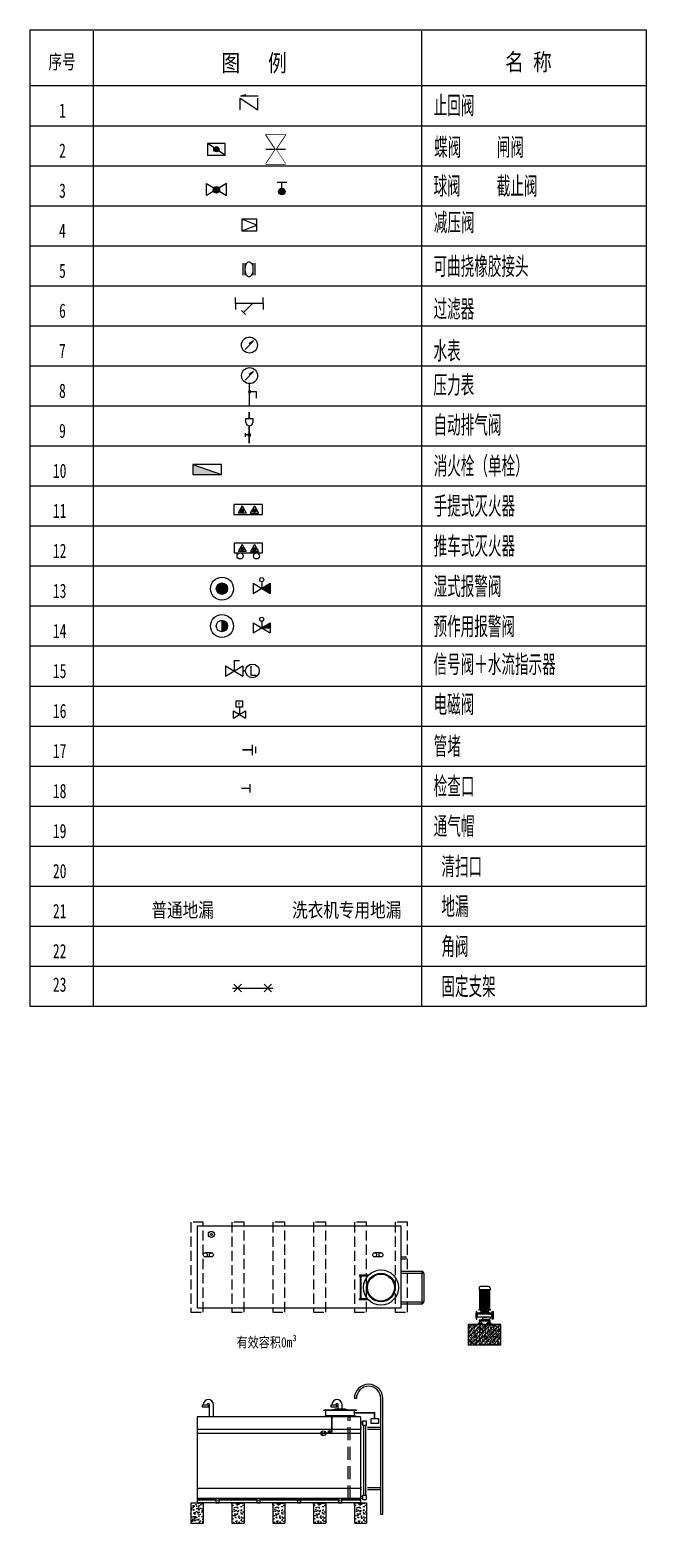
# Model space of a CAD drawing. Extents: x -973766 to 490869, y -74466 to 47007.
# Drawn here: x -367846 to -352757, y -66212 to -29649 of the extents above; entities that cross this region are included whole.
import ezdxf

# ---------------------------------------------------------------- set-up
doc = ezdxf.new("R2010")
doc.units = 0
doc.header["$LTSCALE"] = 100
doc.header["$MEASUREMENT"] = 0
for name, pattern in [('CENTER2', [28.575, 19.05, -3.175, 3.175, -3.175]), ('CONTINOUS', [0]), ('DASH', [0.35, 0.25, -0.1]), ('HIDDEN2', [4.7625, 3.175, -1.5875])]:
    doc.linetypes.add(name, pattern=pattern)
for name, color, linetype in [('W-DRAI-EQPM', 2, 'Continuous'), ('W-EQPM', 8, 'Continuous'), ('W-FRPT-EXTG', 140, 'Continuous'), ('W-FRPT-HYDT-EQPM', 60, 'Continuous'), ('W-FRPT-SPRL-EQPM', 60, 'Continuous'), ('W-GAS-EQPM', 200, 'Continuous'), ('W-NOTE', 40, 'Continuous'), ('W-WSUP-EQPM', 3, 'Continuous'), ('W-WSUP-HOT-EQUP', 30, 'Continuous')]:
    doc.layers.add(name, color=color, linetype=linetype)
for name, color, linetype, lineweight in [('W-FRPT-HYDT-PIPE', 1, 'TH_PL09-100_XH', 30), ('W-FRPT-SPRL-PIPE', 4, 'TH_PL10-100_ZP', 30), ('W-GAS-PIPE', 40, 'TH_PL12-100_Q', 30)]:
    doc.layers.add(name, color=color, linetype=linetype, lineweight=lineweight)
doc.styles.add('TH-STYLE1', font='Stfangso_1.ttf', dxfattribs={"width": 0.8})
doc.styles.add('TH-STYLE3', font='tssdeng.shx', dxfattribs={"width": 0.8, "bigfont": 'tssdchn.shx'})
doc.linetypes.add('TH_PL09-100_XH', pattern='A,25,["XH",TH-STYLE3,S=3,R=0,X=1.15,Y=-1.1],-6', length=31)
doc.linetypes.add('TH_PL10-100_ZP', pattern='A,25,["ZP",TH-STYLE3,S=3,R=0,X=1.15,Y=-1.25],-6.5', length=31.5)
doc.linetypes.add('TH_PL12-100_Q', pattern='A,25,["Q",TH-STYLE3,S=3,R=0,X=1.15,Y=-1.25],-4', length=29)
pattern_1 = [(225, (385320.485, -22544.052), (13.25825215, -13.25825215), [])]
pattern_2 = [(315, (-384620.485, -22544.052), (-13.25825215, -13.25825215), [])]
pattern_3 = [(50, (-921700.04, 27186.86), (182.18467, -15.939086), [19.05, -209.55]), (355, (-921700.04, 27186.86), (-35.242826, 191.056643), [15.24, -167.64]), (100.451, (-921684.86, 27185.53), (146.9425, 175.116688), [16.19, -178.09]), (46.1842, (-921700.04, 27237.66), (271.07904, -42.04233), [28.575, -314.325]), (96.6356, (-921677.45, 27234.16), (237.404234, 247.425556), [24.285, -267.135]), (351.184, (-921700.04, 27237.66), (237.40461, 247.42512), [22.86, -251.46]), (21, (-921674.64, 27224.96), (151.61488, -102.265519), [19.05, -209.55]), (326, (-921674.64, 27224.96), (61.80203, 184.187966), [15.24, -167.64]), (71.4514, (-921662.01, 27216.44), (213.41649, 81.922858), [16.19, -178.09]), (37.5, (-921700.044, 27186.86), (3.0886033, 84.555039), [0, -165.608, 0, -170.18, 0, -168.275]), (7.5, (-921700.04, 27186.86), (66.8196625, 100.180575), [0, -97.028, 0, -161.798, 0, -64.135]), (327.5, (-921756.686, 27186.86), (135.590595, -5.728744), [0, -63.5, 0, -198.12, 0, -262.89]), (317.5, (-921782.09, 27186.86), (148.129181, 25.426491), [0, -82.55, 0, -131.572, 0, -186.69])]

# ---------------------------------------------------------------- blocks, each defined once
blk = doc.blocks.new('*U310')
for p, q in [((-100, 80), (-100, 180)), ((0, 130), (-100, 130))]:
    blk.add_line(p, q)
at = {"const_width": 50}
blk.add_lwpolyline([(0, 105, 1), (0, 155, 1)], format="xyb", close=True, dxfattribs=at)
at = {"layer": 'W-FRPT-HYDT-EQPM'}
for p, q in [((-92, 456), (-92, 563)), ((-92, 563), (92, 563)), ((92, 563), (92, 456))]:
    blk.add_line(p, q, dxfattribs=at)
blk.add_arc((0, 466), 92.5, 186.0401, 353.9599, dxfattribs=at)
at = {"layer": 'W-FRPT-HYDT-PIPE'}
for p, q in [((0, 563), (0, 732)), ((0, -88), (0, 373))]:
    blk.add_line(p, q, dxfattribs=at)
blk = doc.blocks.new('闸阀')
for p, q in [((150, -225), (-150, 225)), ((-150, 225), (150, 225)), ((150, 225), (-150, -225)), ((-150, 0), (150, 0)), ((-150, -225), (150, -225))]:
    blk.add_line(p, q)
blk.add_wipeout([(150, 225), (-150, 225), (0, 0), (150, -225), (-150, -225), (0, 0)])
blk = doc.blocks.new('*U287')
at = {"linetype": 'CONTINOUS'}
h = blk.add_hatch(dxfattribs=at)
h.set_pattern_fill('ANSI31', color=256, scale=150, angle=180, style=0)
h.set_pattern_definition(pattern_2)
h.paths.add_polyline_path([(163, 59), (237, 59), (237, 126), (163, 126)])
h = blk.add_hatch(dxfattribs=at)
h.set_pattern_fill('ANSI31', color=256, scale=150, angle=180, style=0)
h.set_pattern_definition(pattern_1)
h.paths.add_polyline_path([(537, 59), (463, 59), (463, 126), (537, 126)])
for p, q in [((200, 207), (100, 34)), ((300, 34), (100, 34)), ((200, 207), (300, 34)), ((500, 207), (400, 34)), ((400, 34), (600, 34)), ((500, 207), (600, 34))]:
    blk.add_line(p, q, dxfattribs=at)
for points in [[(700, 0), (700, 240), (0, 240), (0, 0)], [(163, 59), (237, 59), (237, 126), (163, 126)], [(537, 59), (463, 59), (463, 126), (537, 126)]]:
    blk.add_lwpolyline(points, close=True, dxfattribs=at)
blk = doc.blocks.new('立管检查口')
for p, q in [((0, 0), (200, 0)), ((200, 100), (200, -100)), ((200, 0), (200, 0))]:
    blk.add_line(p, q)
blk = doc.blocks.new('*U158')
at = {"linetype": 'CONTINOUS'}
h = blk.add_hatch(dxfattribs=at)
h.set_pattern_fill('ANSI31', color=256, scale=150, angle=180, style=0)
h.set_pattern_definition(pattern_2)
h.paths.add_polyline_path([(163, 59), (237, 59), (237, 126), (163, 126)])
h = blk.add_hatch(dxfattribs=at)
h.set_pattern_fill('ANSI31', color=256, scale=150, angle=180, style=0)
h.set_pattern_definition(pattern_1)
h.paths.add_polyline_path([(537, 59), (463, 59), (463, 126), (537, 126)])
for p, q in [((200, 207), (100, 34)), ((300, 34), (100, 34)), ((200, 207), (300, 34)), ((500, 207), (400, 34)), ((400, 34), (600, 34)), ((500, 207), (600, 34))]:
    blk.add_line(p, q, dxfattribs=at)
for points in [[(700, 0), (700, 240), (0, 240), (0, 0)], [(163, 59), (237, 59), (237, 126), (163, 126)], [(537, 59), (463, 59), (463, 126), (537, 126)]]:
    blk.add_lwpolyline(points, close=True, dxfattribs=at)
for centre in [(150, -75), (550, -75)]:
    blk.add_circle(centre, 75)
blk = doc.blocks.new('*U173')
for points in [[(-100, 0, 1), (100, 0, 1)], [(0, 100), (0, -100, 0.414214), (100, 0, 0.414214)]]:
    blk.add_hatch(color=256).paths.add_polyline_path(points)
h = blk.add_hatch(color=256)
h.paths.add_polyline_path([(0, 100), (0, 0), (100, 0, 0.414214)])
h.paths.add_polyline_path([(0, -100), (0, 0), (-100, 0, 0.414214)])
blk.add_line((0, 100), (0, -100))
for radius in [200, 100]:
    blk.add_circle((0, 0), radius)
blk = doc.blocks.new('*U174')
for points in [[(150, 0), (300, -90), (300, 90)], [(300, 0), (300, 90), (150, 0)]]:
    blk.add_hatch(color=256).paths.add_polyline_path(points)
for p, q in [((0, 90), (0, -90)), ((0, 90), (300, -90)), ((0, -90), (300, 90)), ((150, 114), (150, 0)), ((150, 0), (300, 0)), ((300, 90), (300, -90))]:
    blk.add_line(p, q)
blk.add_circle((150, 150), 36)
blk = doc.blocks.new('*U273')
blk.add_hatch(color=256).paths.add_polyline_path([(0, 100), (0, -100, 0.414214), (100, 0, 0.414214)])
blk.add_line((0, 100), (0, -100))
for radius in [200, 100]:
    blk.add_circle((0, 0), radius)
blk = doc.blocks.new('*U274')
blk.add_hatch(color=256).paths.add_polyline_path([(300, 0), (300, 90), (150, 0)])
for p, q in [((0, 90), (0, -90)), ((0, 90), (300, -90)), ((0, -90), (300, 90)), ((150, 114), (150, 0)), ((150, 0), (300, 0)), ((300, 90), (300, -90))]:
    blk.add_line(p, q)
blk.add_circle((150, 150), 36)
blk = doc.blocks.new('水流指示器')
for p, q in [((-29, 82), (-29, -78)), ((-29, -78), (67, -78))]:
    blk.add_line(p, q)
blk.add_circle((0, 0), 120)
blk = doc.blocks.new('遥控信号阀')
for p, q in [((0, 90), (0, -90)), ((0, 90), (300, -90)), ((0, -90), (300, 90)), ((150, 180), (150, 0)), ((150, 180), (246, 180)), ((300, 90), (300, -90))]:
    blk.add_line(p, q)
blk = doc.blocks.new('A$C2F1B7C70')
at = {"color": 30}
for p, q in [((0, 1250), (100, 1250)), ((0, 1200), (100, 1200))]:
    blk.add_line(p, q, dxfattribs=at)
at = {"color": 1}
for p, q in [((-808, 800), (-1020, 800)), ((-826, 780), (-1020, 780)), ((-1000, 220), (-1000, 780)), ((-980, 220), (-980, 780)), ((-826, 220), (-1020, 220)), ((-808, 200), (-1020, 200))]:
    blk.add_line(p, q, dxfattribs=at)
for p, q in [((0, 900), (500, 900)), ((0, 850), (550, 850)), ((500, 900), (500, 100)), ((550, 850), (550, 150)), ((0, 150), (550, 150)), ((0, 100), (500, 100))]:
    blk.add_line(p, q)
for radius in [430, 350, 330]:
    blk.add_circle((-500, 500), radius, dxfattribs=at)
at = {"color": 30}
blk.add_arc((100, 1225), 25, 270, 90, dxfattribs=at)
at = {"color": 1}
for centre in [(-1020, 790), (-1020, 210)]:
    blk.add_arc(centre, 10, 90, 270, dxfattribs=at)
for centre, start, end in [((500, 850), 0, 90), ((500, 150), 270, 0)]:
    blk.add_arc(centre, 50, start, end)
blk = doc.blocks.new('*U396')
at = {"color": 140}
for p, q in [((350, -650), (200, -650)), ((4500, -650), (4350, -650)), ((350, -750), (200, -750)), ((4500, -750), (4350, -750))]:
    blk.add_line(p, q, dxfattribs=at)
at = {"color": 8, "linetype": 'DASH', "ltscale": 10}
for points in [[(150, -2100), (150, 100), (-150, 100), (-150, -2100)], [(1150, -2100), (1150, 100), (850, 100), (850, -2100)], [(2150, -2100), (2150, 100), (1850, 100), (1850, -2100)], [(3150, -2100), (3150, 100), (2850, 100), (2850, -2100)], [(4150, -2100), (4150, 100), (3850, 100), (3850, -2100)], [(5150, -2100), (5150, 100), (4850, 100), (4850, -2100)]]:
    blk.add_lwpolyline(points, close=True, dxfattribs=at)
at = {"color": 140}
blk.add_lwpolyline([(0, -2000), (5000, -2000), (5000, 0), (0, 0)], close=True, dxfattribs=at)
at = {"color": 11}
for radius in [75, 25]:
    blk.add_circle((350, -200), radius, dxfattribs=at)
at = {"color": 140}
for centre in [(200, -700), (350, -700), (4350, -700), (4500, -700)]:
    blk.add_circle(centre, 50, dxfattribs=at)
blk.add_blockref('A$C2F1B7C70', (5000, -2000), dxfattribs=at)
blk = doc.blocks.new('*U395')
h = blk.add_hatch()
h.set_pattern_fill('AR-CONC', color=8, scale=100, style=0)
h.set_pattern_definition(pattern_3)
h.paths.add_polyline_path([(-1350, -1100), (-1350, -1600), (-1650, -1600), (-1650, -1100)])
h = blk.add_hatch()
h.set_pattern_fill('AR-CONC', color=8, scale=100, style=0)
h.set_pattern_definition(pattern_3)
h.paths.add_polyline_path([(-350, -1100), (-350, -1600), (-650, -1600), (-650, -1100)])
h = blk.add_hatch()
h.set_pattern_fill('AR-CONC', color=8, scale=100, style=0)
h.set_pattern_definition([(50, (-920700.04, 27186.86), (182.18467, -15.939086), [19.05, -209.55]), (355, (-920700.04, 27186.86), (-35.242826, 191.056643), [15.24, -167.64]), (100.451, (-920684.86, 27185.53), (146.9425, 175.116688), [16.19, -178.09]), (46.1842, (-920700.04, 27237.66), (271.07904, -42.04233), [28.575, -314.325]), (96.6356, (-920677.45, 27234.16), (237.404234, 247.425556), [24.285, -267.135]), (351.184, (-920700.04, 27237.66), (237.40461, 247.42512), [22.86, -251.46]), (21, (-920674.64, 27224.96), (151.61488, -102.265519), [19.05, -209.55]), (326, (-920674.64, 27224.96), (61.80203, 184.187966), [15.24, -167.64]), (71.4514, (-920662.01, 27216.44), (213.41649, 81.922858), [16.19, -178.09]), (37.5, (-920700.044, 27186.86), (3.0886033, 84.555039), [0, -165.608, 0, -170.18, 0, -168.275]), (7.5, (-920700.04, 27186.86), (66.8196625, 100.180575), [0, -97.028, 0, -161.798, 0, -64.135]), (327.5, (-920756.686, 27186.86), (135.590595, -5.728744), [0, -63.5, 0, -198.12, 0, -262.89]), (317.5, (-920782.09, 27186.86), (148.129181, 25.426491), [0, -82.55, 0, -131.572, 0, -186.69])])
h.paths.add_polyline_path([(650, -1100), (650, -1600), (350, -1600), (350, -1100)])
h = blk.add_hatch()
h.set_pattern_fill('AR-CONC', color=8, scale=100, style=0)
h.set_pattern_definition([(50, (-919700.04, 27186.86), (182.18467, -15.939086), [19.05, -209.55]), (355, (-919700.04, 27186.86), (-35.242826, 191.056643), [15.24, -167.64]), (100.451, (-919684.86, 27185.53), (146.9425, 175.116688), [16.19, -178.09]), (46.1842, (-919700.04, 27237.66), (271.07904, -42.04233), [28.575, -314.325]), (96.6356, (-919677.45, 27234.16), (237.404234, 247.425556), [24.285, -267.135]), (351.184, (-919700.04, 27237.66), (237.40461, 247.42512), [22.86, -251.46]), (21, (-919674.64, 27224.96), (151.61488, -102.265519), [19.05, -209.55]), (326, (-919674.64, 27224.96), (61.80203, 184.187966), [15.24, -167.64]), (71.4514, (-919662.01, 27216.44), (213.41649, 81.922858), [16.19, -178.09]), (37.5, (-919700.044, 27186.86), (3.0886033, 84.555039), [0, -165.608, 0, -170.18, 0, -168.275]), (7.5, (-919700.04, 27186.86), (66.8196625, 100.180575), [0, -97.028, 0, -161.798, 0, -64.135]), (327.5, (-919756.686, 27186.86), (135.590595, -5.728744), [0, -63.5, 0, -198.12, 0, -262.89]), (317.5, (-919782.09, 27186.86), (148.129181, 25.426491), [0, -82.55, 0, -131.572, 0, -186.69])])
h.paths.add_polyline_path([(1650, -1100), (1650, -1600), (1350, -1600), (1350, -1100)])
h = blk.add_hatch()
h.set_pattern_fill('AR-CONC', color=8, scale=100, style=0)
h.set_pattern_definition([(50, (-918700.04, 27186.86), (182.18467, -15.939086), [19.05, -209.55]), (355, (-918700.04, 27186.86), (-35.242826, 191.056643), [15.24, -167.64]), (100.451, (-918684.86, 27185.53), (146.9425, 175.116688), [16.19, -178.09]), (46.1842, (-918700.04, 27237.66), (271.07904, -42.04233), [28.575, -314.325]), (96.6356, (-918677.45, 27234.16), (237.404234, 247.425556), [24.285, -267.135]), (351.184, (-918700.04, 27237.66), (237.40461, 247.42512), [22.86, -251.46]), (21, (-918674.64, 27224.96), (151.61488, -102.265519), [19.05, -209.55]), (326, (-918674.64, 27224.96), (61.80203, 184.187966), [15.24, -167.64]), (71.4514, (-918662.01, 27216.44), (213.41649, 81.922858), [16.19, -178.09]), (37.5, (-918700.044, 27186.86), (3.0886033, 84.555039), [0, -165.608, 0, -170.18, 0, -168.275]), (7.5, (-918700.04, 27186.86), (66.8196625, 100.180575), [0, -97.028, 0, -161.798, 0, -64.135]), (327.5, (-918756.686, 27186.86), (135.590595, -5.728744), [0, -63.5, 0, -198.12, 0, -262.89]), (317.5, (-918782.09, 27186.86), (148.129181, 25.426491), [0, -82.55, 0, -131.572, 0, -186.69])])
h.paths.add_polyline_path([(2650, -1100), (2650, -1600), (2350, -1600), (2350, -1100)])
at = {"color": 52}
for p, q in [((-1375, 1300), (-1375, 1250)), ((-1375, 1250), (-1225, 1250)), ((-1350, 1300), (-1250, 1300)), ((-1225, 1250), (-1225, 1300)), ((-1200, 1000), (-1200, 1300)), ((-1100, 1000), (-1100, 1300)), ((1775, 1300), (1775, 1250)), ((1775, 1250), (1925, 1250)), ((1800, 1300), (1900, 1300)), ((1925, 1250), (1925, 1300)), ((1950, 1190), (1950, 1300)), ((2050, 1190), (2050, 1300)), ((1950, 1000), (1950, 1030)), ((2050, 1000), (2050, 1030))]:
    blk.add_line(p, q, dxfattribs=at)
at = {"color": 1}
for p, q in [((2400, 1165), (1600, 1165)), ((1600, 1155), (1600, 1165)), ((2400, 1155), (1600, 1155)), ((1650, 1030), (1650, 1155)), ((1723, 1165), (1870, 1190)), ((2130, 1190), (1870, 1190)), ((2130, 1190), (2277, 1165)), ((2350, 1030), (2350, 1155)), ((2400, 1155), (2400, 1165)), ((1570, 1000), (1650, 1030)), ((2350, 1030), (1650, 1030)), ((2430, 1000), (2350, 1030)), ((-1500, -1000), (-1500, -1100)), ((-1040, -1040), (-1500, -1040)), ((-40, -1040), (-960, -1040)), ((-40, -1040), (-500, -1040)), ((1960, -1040), (40, -1040)), ((960, -1040), (500, -1040)), ((1960, -1040), (1500, -1040)), ((2500, -1040), (2040, -1040)), ((2500, -1000), (2500, -1100)), ((2500, -1100), (-1500, -1100))]:
    blk.add_line(p, q, dxfattribs=at)
at = {"color": 140}
for p, q in [((2400, 1450), (2350, 1450)), ((2350, 1111), (2855, 1111)), ((2350, 1101), (2845, 1101)), ((2845, 950), (2845, 1101)), ((2855, 950), (2855, 1111)), ((3000, -1380), (3000, 1450)), ((3050, -1380), (3050, 1450)), ((-1500, 1000), (-1500, -1000)), ((2500, 1000), (-1500, 1000)), ((1795, 645), (1795, 1030)), ((1805, 635), (1805, 1030)), ((2500, 1000), (2500, -1000)), ((2500, 750), (2525, 750)), ((2675, 750), (3000, 750)), ((1542, 564), (1638, 636)), ((1739, 616), (1650, 605)), ((1739, 659), (1739, 621)), ((1759, 645), (1795, 645)), ((1759, 635), (1805, 635)), ((2500, 700), (2525, 700)), ((2675, 700), (3000, 700)), ((2500, -730), (2525, -730)), ((2675, -730), (3000, -730)), ((-1500, -1000), (2500, -1000)), ((2500, -780), (2525, -780)), ((2675, -780), (3000, -780)), ((3000, -1380), (3050, -1380))]:
    blk.add_line(p, q, dxfattribs=at)
at = {"color": 8, "linetype": 'HIDDEN2'}
for p, q in [((2200, -1000), (2200, 1000)), ((2250, -1000), (2250, 1000))]:
    blk.add_line(p, q, dxfattribs=at)
at = {"color": 30}
for p, q in [((2550, 875), (2500, 875)), ((2550, 825), (2500, 825)), ((2575, 800), (2575, -925)), ((2625, 800), (2625, -925)), ((2550, -950), (2500, -950)), ((2550, -1000), (2500, -1000))]:
    blk.add_line(p, q, dxfattribs=at)
at = {"color": 141}
for p, q in [((-1500, 700), (2500, 700)), ((-1500, 600), (2500, 600)), ((2500, -750), (-1500, -750))]:
    blk.add_line(p, q, dxfattribs=at)
blk.add_line((2500, -1000), (-1500, -1000))
at = {"color": 8}
for p, q in [((-1650, -1100), (-1350, -1100)), ((-1650, -1100), (-1650, -1600)), ((-1350, -1100), (-1350, -1600)), ((-650, -1100), (-350, -1100)), ((-650, -1100), (-650, -1600)), ((-350, -1100), (-350, -1600)), ((350, -1100), (350, -1600)), ((350, -1100), (650, -1100)), ((650, -1100), (650, -1600)), ((1350, -1100), (1350, -1600)), ((1350, -1100), (1650, -1100)), ((1650, -1100), (1650, -1600)), ((2350, -1100), (2350, -1600)), ((2350, -1100), (2650, -1100)), ((2650, -1100), (2650, -1600)), ((-1650, -1600), (-1350, -1600)), ((-650, -1600), (-350, -1600)), ((350, -1600), (650, -1600)), ((1350, -1600), (1650, -1600)), ((2350, -1600), (2650, -1600))]:
    blk.add_line(p, q, dxfattribs=at)
at = {"color": 30}
for points in [[(2650, 900), (2550, 900), (2550, 800), (2650, 800)], [(2650, -925), (2550, -925), (2550, -1025), (2650, -1025)]]:
    blk.add_lwpolyline(points, close=True, dxfattribs=at)
at = {"color": 140}
for points in [[(2750, 850), (2950, 850), (2950, 950), (2750, 950)], [(1725, 621), (1719, 621), (1719, 659), (1725, 659)], [(1744, 616), (1744, 621), (1734, 621), (1734, 616)], [(1753, 621), (1759, 621), (1759, 659), (1753, 659)], [(-960, -1100), (-960, -1000), (-1040, -1000), (-1040, -1100)], [(40, -1100), (40, -1000), (-40, -1000), (-40, -1100)], [(1040, -1100), (1040, -1000), (960, -1000), (960, -1100)], [(2040, -1100), (2040, -1000), (1960, -1000), (1960, -1100)]]:
    blk.add_lwpolyline(points, close=True, dxfattribs=at)
at = {"color": 140, "const_width": 15}
for points in [[(-1007, -1050, 1), (-992, -1050, 1)], [(-7, -1050, 1), (8, -1050, 1)], [(993, -1050, 1), (1008, -1050, 1)], [(1993, -1050, 1), (2008, -1050, 1)]]:
    blk.add_lwpolyline(points, format="xyb", close=True, dxfattribs=at)
at = {"color": 140}
blk.add_circle((1590, 600), 60, dxfattribs=at)
for centre, radius, start, end in [((2700, 1450), 350, 0, 180), ((2700, 1450), 300, 0, 180), ((1590, 600), 52, 112.9203, 160.2422), ((1590, 600), 44, 124.1675, 152.1646), ((1739, 640), 18.8, 42.8334, 137.1666), ((1739, 640), 18.8, 222.8334, 317.1666)]:
    blk.add_arc(centre, radius, start, end, dxfattribs=at)
at = {"color": 52}
for centre, radius in [((-1225, 1300), 125), ((-1225, 1300), 25), ((1925, 1300), 125), ((1925, 1300), 25)]:
    blk.add_arc(centre, radius, 0, 180, dxfattribs=at)
blk = doc.blocks.new('A$C4263192F')
for p, q in [((-23, 872), (-23, 829)), ((242, 829), (-23, 829)), ((-14, 829), (-14, 396)), ((2, 829), (2, 368)), ((205, 908), (13, 908)), ((24, 829), (24, 396)), ((33, 829), (33, 396)), ((66, 829), (66, 396)), ((75, 829), (75, 396)), ((103, 829), (103, 383)), ((116, 829), (116, 383)), ((144, 829), (144, 396)), ((153, 829), (153, 396)), ((186, 829), (186, 396)), ((194, 829), (194, 396)), ((216, 829), (216, 368)), ((232, 829), (232, 396)), ((242, 872), (242, 829)), ((2, 373), (-24, 350)), ((2, 383), (-14, 396)), ((216, 383), (2, 383)), ((216, 373), (2, 373)), ((40, 383), (24, 396)), ((49, 383), (33, 396)), ((82, 383), (66, 396)), ((91, 383), (75, 396)), ((128, 383), (144, 396)), ((136, 383), (153, 396)), ((169, 383), (186, 396)), ((178, 383), (194, 396)), ((216, 383), (232, 396)), ((216, 373), (242, 350)), ((-71, 281), (-106, 281)), ((-71, 121), (-106, 121)), ((-98, 258), (-103, 253)), ((-103, 253), (-103, 149)), ((-98, 144), (-103, 149)), ((-80, 292), (-98, 292)), ((-98, 292), (-98, 109)), ((-98, 109), (-80, 109)), ((-80, 109), (-80, 292)), ((-65, 235), (-80, 250)), ((-65, 164), (-80, 149)), ((-65, 164), (-65, 235)), ((-53, 0), (53, 0)), ((-9, 47), (-41, 0)), ((-27, 87), (240, 87)), ((-27, 87), (-27, 61)), ((-27, 74), (240, 74)), ((240, 61), (-27, 61)), ((-24, 326), (-24, 350)), ((-24, 350), (242, 350)), ((-24, 338), (242, 338)), ((242, 326), (-24, 326)), ((-18, 234), (-18, 269)), ((-18, 269), (237, 269)), ((237, 254), (-18, 254)), ((-9, 61), (-9, 47)), ((-9, 54), (9, 54)), ((-9, 47), (9, 47)), ((3, 248), (3, 240)), ((9, 61), (9, 47)), ((9, 47), (41, 0)), ((10, 326), (29, 269)), ((14, 356), (204, 356)), ((20, 248), (20, 240)), ((36, 97), (36, 103)), ((36, 103), (36, 87)), ((36, 103), (183, 103)), ((36, 97), (192, 97)), ((45, 326), (65, 269)), ((63, 148), (47, 164)), ((53, 0), (53, -20)), ((63, 97), (63, 148)), ((63, 148), (164, 148)), ((103, 326), (103, 307)), ((103, 296), (103, 269)), ((116, 326), (116, 307)), ((116, 296), (116, 269)), ((173, 326), (154, 269)), ((267, 0), (160, 0)), ((160, 0), (160, -20)), ((204, 47), (172, 0)), ((183, 103), (183, 97)), ((183, 103), (183, 87)), ((209, 326), (189, 269)), ((199, 248), (199, 237)), ((204, 61), (204, 47)), ((222, 54), (204, 54)), ((222, 47), (204, 47)), ((216, 248), (216, 236)), ((222, 61), (222, 47)), ((222, 47), (254, 0)), ((224, 164), (237, 156)), ((237, 269), (237, 254)), ((237, 254), (237, 227)), ((240, 87), (240, 61)), ((242, 350), (242, 326)), ((284, 235), (298, 250)), ((284, 164), (284, 235)), ((284, 164), (298, 149)), ((289, 278), (331, 278)), ((289, 124), (331, 124)), ((298, 292), (317, 292)), ((298, 109), (298, 292)), ((317, 109), (298, 109)), ((317, 292), (317, 109)), ((317, 258), (322, 253)), ((317, 144), (322, 149)), ((322, 253), (322, 149)), ((-53, 0), (-53, -20)), ((267, 0), (267, -20))]:
    blk.add_line(p, q)
at = {"ltscale": 2}
for p, q in [((-65, 235), (237, 229)), ((-65, 164), (224, 164))]:
    blk.add_line(p, q, dxfattribs=at)
for points in [[(-18, 254), (-50, 257), (-72, 263), (-80, 270)], [(3, 248), (2, 251), (1, 253), (1, 254)], [(3, 240), (2, 237), (1, 235), (1, 234)], [(20, 248), (20, 251), (21, 253), (22, 254)], [(20, 240), (20, 237), (21, 235), (22, 234)], [(164, 148), (170, 150), (174, 153), (176, 156)], [(284, 164), (268, 161), (258, 154), (249, 143), (244, 134), (234, 117), (223, 108), (208, 101), (197, 97), (192, 97)], [(199, 248), (198, 251), (197, 253), (197, 254)], [(199, 237), (198, 233), (197, 231), (197, 230)], [(216, 248), (216, 251), (217, 253), (218, 254)], [(216, 236), (216, 233), (217, 231), (218, 230)], [(237, 254), (268, 257), (291, 263), (298, 270)], [(284, 235), (273, 235), (262, 232), (253, 229), (248, 225), (246, 223), (242, 223), (238, 224), (237, 227), (237, 227)]]:
    blk.add_lwpolyline(points)
blk.add_lwpolyline([(81, 307), (136, 307), (136, 296), (81, 296)], close=True)
for centre, radius, start, end in [((13, 872), 36.6, 90, 180), ((205, 872), 36.6, 360, 90), ((14, 368), 12.2, 180, 270), ((204, 368), 12.2, 270, 360)]:
    blk.add_arc(centre, radius, start, end)

msp = doc.modelspace()

# ---------------------------------------------------------------- hatches: boundary and pattern name
msp.add_hatch(color=256).paths.add_polyline_path([(-363854.6, -40294.82), (-363154.6, -40534.82), (-363854.6, -40534.82)])
at = {"layer": 'W-EQPM'}
h = msp.add_hatch(dxfattribs=at)
h.set_pattern_fill('ANSI31', color=256, scale=50, style=0)
h.set_pattern_definition([(45, (-1608504.23, -26752.144), (-56.126601, 56.126601), [])])
h.paths.add_polyline_path([(-357114.76, -61845.7), (-356314.76, -61845.7), (-356314.76, -61345.7), (-357114.76, -61345.7)])
h = msp.add_hatch(dxfattribs=at)
h.set_pattern_fill('AR-CONC', color=256, scale=50, style=0)
h.set_pattern_definition([(50, (-1608504.23, -26752.144), (91.0923345, -7.9695428), [9.525, -104.775]), (355, (-1608504.23, -26752.14), (-17.621413, 95.5283214), [7.62, -83.82]), (100.451, (-1608496.64, -26752.81), (73.471251, 87.558344), [8.095, -89.045]), (46.1842, (-1608504.23, -26726.74), (135.53952, -21.021164), [14.2875, -157.1625]), (96.6356, (-1608492.94, -26728.5), (118.702117, 123.712778), [12.1425, -133.5675]), (351.184, (-1608504.23, -26726.74), (118.702303, 123.712559), [11.43, -125.73]), (21, (-1608491.53, -26733.094), (75.80744, -51.1327593), [9.525, -104.775]), (326, (-1608491.53, -26733.09), (30.901014, 92.093983), [7.62, -83.82]), (71.4514, (-1608485.22, -26737.355), (106.7082454, 40.961429), [8.095, -89.045]), (37.5, (-1608504.234, -26752.144), (1.5443016, 42.2775194), [0, -82.804, 0, -85.09, 0, -84.1375]), (7.5, (-1608504.234, -26752.144), (33.4098313, 50.0902874), [0, -48.514, 0, -80.899, 0, -32.0675]), (327.5, (-1608532.555, -26752.144), (67.7952976, -2.864372), [0, -31.75, 0, -99.06, 0, -131.445]), (317.5, (-1608545.255, -26752.144), (74.0645907, 12.7132455), [0, -41.275, 0, -65.786, 0, -93.345])])
h.paths.add_polyline_path([(-357114.76, -61845.7), (-356314.76, -61845.7), (-356314.76, -61345.7), (-357114.76, -61345.7)])
at = {"layer": 'W-NOTE'}
for points in [[(-363215.59, -32571.07, 1), (-363343.72, -32571.07, 1)], [(-363200.09, -33563.65, 1), (-363360.25, -33563.65, 1)], [(-361595.77, -33609.5, 1), (-361755.93, -33609.5, 1)]]:
    msp.add_hatch(color=256, dxfattribs=at).paths.add_polyline_path(points)

# ---------------------------------------------------------------- linework, layer by layer
for p, q in [((-363854.6, -40294.82), (-363854.6, -40534.82)), ((-363154.6, -40294.82), (-363854.6, -40294.82)), ((-363854.6, -40294.82), (-363154.6, -40534.82)), ((-363854.6, -40534.82), (-363154.6, -40534.82)), ((-363154.6, -40534.82), (-363154.6, -40294.82)), ((-362864.29, -46322.52), (-362564.29, -46502.52)), ((-362864.29, -46502.52), (-362564.29, -46322.52)), ((-362864.29, -46502.52), (-362864.29, -46322.52)), ((-362714.29, -46232.52), (-362714.29, -46412.52)), ((-362564.29, -46322.52), (-362564.29, -46502.52))]:
    msp.add_line(p, q)
at = {"linetype": 'CENTER2'}
msp.add_lwpolyline([(-362791.09, -46078.92), (-362637.49, -46078.92), (-362637.49, -46232.52), (-362791.09, -46232.52)], close=True, dxfattribs=at)
at = {"layer": 'W-EQPM'}
msp.add_lwpolyline([(-357114.76, -61845.7), (-356314.76, -61845.7), (-356314.76, -61345.7), (-357114.76, -61345.7)], close=True, dxfattribs=at)
at = {"layer": 'W-FRPT-SPRL-PIPE'}
msp.add_line((-362635.69, -45344.23), (-362565.69, -45344.23), dxfattribs=at)
at = {"layer": 'W-GAS-EQPM'}
for p, q in [((-362392.37, -47405.9), (-362392.37, -47155.9)), ((-362317.37, -47355.9), (-362317.37, -47205.9))]:
    msp.add_line(p, q, dxfattribs=at)
at = {"layer": 'W-GAS-PIPE'}
msp.add_line((-362642.37, -47280.9), (-362392.37, -47280.9), dxfattribs=at)
at = {"layer": 'W-NOTE'}
for p, q in [((-367846.35, -29648.87), (-352756.79, -29648.87)), ((-366294.49, -29680.51), (-366294.49, -53554.71)), ((-358259.88, -29680.51), (-358259.88, -53554.71)), ((-352756.79, -29648.87), (-352756.79, -53554.71)), ((-367846.35, -31014.71), (-352756.79, -31014.71)), ((-362693.93, -31608.46), (-362693.93, -31321.74)), ((-362693.93, -31321.74), (-362263.85, -31608.46)), ((-362687.61, -31260.89), (-362559.21, -31228.71)), ((-362687.61, -31260.89), (-362258.41, -31260.89)), ((-362263.85, -31608.46), (-362263.85, -31321.74)), ((-367846.35, -31994.71), (-352756.79, -31994.71)), ((-363064.62, -32427.71), (-363494.7, -32427.71)), ((-363494.7, -32427.71), (-363494.7, -32714.43)), ((-363064.62, -32714.43), (-363494.7, -32427.71)), ((-363064.62, -32714.43), (-363064.62, -32427.71)), ((-363494.7, -32714.43), (-363064.62, -32714.43)), ((-367846.35, -32974.71), (-352756.79, -32974.71)), ((-363524.66, -33409.08), (-363034.66, -33703.08)), ((-363034.66, -33409.08), (-363524.66, -33703.08)), ((-363524.66, -33703.08), (-363524.66, -33409.08)), ((-363034.66, -33703.08), (-363034.66, -33409.08)), ((-361793.45, -33374.3), (-361558.25, -33374.3)), ((-361675.85, -33609.5), (-361675.85, -33374.3)), ((-367846.35, -33954.71), (-352756.79, -33954.71)), ((-367846.35, -34934.71), (-352756.79, -34934.71)), ((-362625.6, -35657.82), (-362625.6, -35363.82)), ((-362576.6, -35657.82), (-362576.6, -35363.82)), ((-362380.6, -35657.82), (-362380.6, -35363.82)), ((-362331.6, -35657.82), (-362331.6, -35363.82)), ((-367846.35, -35914.71), (-352756.79, -35914.71)), ((-362809.01, -36346.47), (-362809.01, -36200.22)), ((-362137.01, -36346.35), (-362809.01, -36346.47)), ((-362809.01, -36346.47), (-362809.01, -36492.72)), ((-362665.75, -36518.92), (-362566.83, -36617.84)), ((-362394.26, -36346.35), (-362616.29, -36568.38)), ((-362137.01, -36346.35), (-362137.01, -36200.1)), ((-362137.01, -36346.35), (-362137.01, -36492.6)), ((-367846.35, -36894.71), (-352756.79, -36894.71)), ((-362574.8, -37477.5), (-362371.23, -37266.24)), ((-362371.23, -37266.24), (-362476.78, -37334.14)), ((-362371.23, -37266.24), (-362468.53, -37341.85)), ((-367846.35, -37874.71), (-352756.79, -37874.71)), ((-362571.14, -38227.03), (-362367.57, -38015.77)), ((-362367.57, -38015.77), (-362473.12, -38083.67)), ((-362367.57, -38015.77), (-362464.87, -38091.38)), ((-362473.01, -38311.19), (-362473.01, -38859.98)), ((-362465.73, -38507.32), (-362308.94, -38507.32)), ((-362308.94, -38507.32), (-362308.94, -38664.12)), ((-367846.35, -38854.71), (-352756.79, -38854.71)), ((-367846.35, -39834.71), (-352756.79, -39834.71)), ((-367846.35, -40814.71), (-352756.79, -40814.71)), ((-367846.35, -41794.71), (-352756.79, -41794.71)), ((-367846.35, -42774.71), (-352756.79, -42774.71)), ((-367846.35, -43754.71), (-352756.79, -43754.71)), ((-367846.35, -44734.71), (-352756.79, -44734.71)), ((-367846.35, -45714.71), (-352756.79, -45714.71)), ((-367846.35, -46694.71), (-352756.79, -46694.71)), ((-367846.35, -47674.71), (-352756.79, -47674.71)), ((-367846.35, -48654.71), (-352756.79, -48654.71)), ((-367846.35, -49634.71), (-352756.79, -49634.71)), ((-367846.35, -50614.71), (-352756.79, -50614.71)), ((-367846.35, -51594.71), (-352756.79, -51594.71)), ((-367846.35, -52574.71), (-352756.79, -52574.71)), ((-367846.35, -53554.71), (-352756.79, -53554.71))]:
    msp.add_line(p, q, dxfattribs=at)
msp.add_lwpolyline([(-367846.35, -29648.87), (-367846.35, -53554.71)], dxfattribs=at)
for centre, radius in [((-363279.66, -32571.07), 64.06), ((-363280.17, -33563.65), 80.08), ((-363279.66, -33556.08), 73.5), ((-361675.85, -33609.5), 80.08), ((-361675.85, -33609.5), 73.5), ((-362469.4, -37365.8), 196), ((-362465.73, -38115.33), 196)]:
    msp.add_circle(centre, radius, dxfattribs=at)
for centre, radius, start, end in [((-363279.66, -33556.08), 36.75, 0, 180), ((-363279.66, -33556.08), 36.75, 180, 0), ((-361675.85, -33609.5), 36.75, 90, 270), ((-361675.85, -33609.5), 36.75, 270, 90), ((-362385.18, -35471.62), 191.43, 163.518262, 180), ((-362431.1, -35458.04), 143.53, 144.462322, 163.518262), ((-362460.19, -35437.26), 107.79, 120.109402, 144.462322), ((-362478.6, -35405.5), 71.08, 90, 120.109402), ((-362478.6, -35405.5), 71.08, 59.890598, 90), ((-362497.02, -35437.26), 107.79, 35.537678, 59.890598), ((-362526.1, -35458.04), 143.53, 16.481738, 35.537678), ((-362572.03, -35471.62), 191.43, 0, 16.481738), ((-362385.18, -35550.02), 191.43, 180, 196.481738), ((-362431.1, -35563.61), 143.53, 196.481738, 215.537678), ((-362460.19, -35584.39), 107.79, 215.537678, 239.890598), ((-362478.6, -35616.14), 71.08, 239.890598, 270), ((-362478.6, -35616.14), 71.08, 270, 300.109402), ((-362497.02, -35584.39), 107.79, 300.109402, 324.462322), ((-362526.1, -35563.61), 143.53, 324.462322, 343.518262), ((-362572.03, -35550.02), 191.43, 343.518262, 0), ((-362465.73, -38507.32), 29.4, 0, 180), ((-362465.73, -38507.32), 29.4, 180, 0)]:
    msp.add_arc(centre, radius, start, end, dxfattribs=at)
at = {"layer": 'W-WSUP-EQPM'}
for p, q in [((-362286.35, -34426.96), (-362659.68, -34286.96)), ((-362659.68, -34566.96), (-362286.35, -34426.96))]:
    msp.add_line(p, q, dxfattribs=at)
msp.add_lwpolyline([(-362286.35, -34286.96), (-362659.68, -34286.96), (-362659.68, -34566.96), (-362286.35, -34566.96)], close=True, dxfattribs=at)
at = {"layer": 'W-WSUP-HOT-EQUP'}
for p, q in [((-362883.67, -53111.55), (-361894.53, -53111.55)), ((-362665.56, -53019.44), (-362849.79, -53203.67)), ((-362849.79, -53019.44), (-362665.56, -53203.67)), ((-362112.84, -53019.44), (-361928.61, -53203.67)), ((-361928.61, -53019.44), (-362112.84, -53203.67))]:
    msp.add_line(p, q, dxfattribs=at)
at = {"layer": 'W-WSUP-HOT-EQUP', "const_width": 10}
for points in [[(-362849.79, -53019.44), (-362665.56, -53203.67)], [(-362665.56, -53019.44), (-362849.79, -53203.67)], [(-361928.61, -53019.44), (-362112.84, -53203.67)], [(-362112.84, -53019.44), (-361928.61, -53203.67)], [(-362883.67, -53111.55), (-361894.53, -53111.55)]]:
    msp.add_lwpolyline(points, dxfattribs=at)

# ---------------------------------------------------------------- block references
at = {"layer": 'W-DRAI-EQPM'}
msp.add_blockref('立管检查口', (-362660.56, -48219.77), dxfattribs=at)
at = {"layer": 'W-FRPT-EXTG'}
for name, p in [('*U287', (-362849.14, -41513.14)), ('*U158', (-362847.39, -42454.13))]:
    msp.add_blockref(name, p, dxfattribs=at)
at = {"layer": 'W-FRPT-HYDT-EQPM', "xscale": 1.399999999965075, "yscale": 1.399999999965075, "zscale": 1.399999999965075}
for name, p in [('遥控信号阀', (-363055.69, -45344.23)), ('水流指示器', (-362397.76, -45344.2))]:
    msp.add_blockref(name, p, dxfattribs=at)
at = {"layer": 'W-FRPT-SPRL-EQPM', "xscale": 1.399999999906868, "yscale": 1.399999999906868, "zscale": 1.399999999906868}
for name, p in [('*U173', (-363143.16, -43332.44)), ('*U174', (-362379.04, -43320.49)), ('*U273', (-363143.16, -44246.22)), ('*U274', (-362379.04, -44290.44))]:
    msp.add_blockref(name, p, dxfattribs=at)
at = {"layer": 'W-NOTE', "xscale": 0.9333333331160247, "yscale": 0.9333333331160247, "zscale": 0.9333333331160247}
msp.add_blockref('*U310', (-362473.01, -39689.18), dxfattribs=at)
at = {"layer": 'W-WSUP-EQPM'}
for name, p in [('*U396', (-363751.2, -58943.53)), ('A$C4263192F', (-356821.42, -61325.43)), ('*U395', (-362251.2, -64612.32))]:
    msp.add_blockref(name, p, dxfattribs=at)

# ---------------------------------------------------------------- texts
at = {"linetype": 'CENTER2', "style": 'TH-STYLE1', "width": 0.8}
msp.add_text('M', height=90, dxfattribs=at).set_placement((-362759.56, -46199.67))
at = {"insert": (-362786.7, -61658.81), "char_height": 250, "attachment_point": 1, "style": 'TH-STYLE1'}
msp.add_mtext_dynamic_manual_height_columns('有效容积0m³', width=4201.4505, gutter_width=1750, heights=[0], dxfattribs=at)
at = {"layer": 'W-NOTE'}
for s, height, style, width, p in [('序号', 348.837, 'TH-STYLE1', 0.7, (-367389.55, -30605.32)), ('图   例', 418.605, 'TH-STYLE1', 0.8, (-363155.43, -30669.37)), ('名 称', 418.605, 'TH-STYLE1', 0.8, (-356208.52, -30646.37)), ('止回阀', 500, 'TH-STYLE3', 0.7, (-357958.44, -31764.43)), ('1', 348.84, 'TH-STYLE1', 0.7, (-367131.23, -31800.03)), ('2', 348.84, 'TH-STYLE1', 0.7, (-367131.23, -32780.03)), ('蝶阀', 500, 'TH-STYLE3', 0.7, (-357948.84, -32785.74)), ('闸阀', 500, 'TH-STYLE3', 0.7, (-356414.34, -32785.74)), ('球阀', 500, 'TH-STYLE3', 0.7, (-357962.77, -33736.76)), ('截止阀', 500, 'TH-STYLE3', 0.7, (-356413.99, -33736.76)), ('3', 348.84, 'TH-STYLE1', 0.7, (-367131.23, -33760.03)), ('减压阀', 500, 'TH-STYLE3', 0.7, (-357953.66, -34628.11)), ('4', 348.84, 'TH-STYLE1', 0.7, (-367131.23, -34740.03)), ('5', 348.84, 'TH-STYLE1', 0.7, (-367131.23, -35720.03)), ('可曲挠橡胶接头', 500, 'TH-STYLE3', 0.7, (-357962.77, -35701.65)), ('过滤器', 500, 'TH-STYLE3', 0.7, (-357962.77, -36746.69)), ('6', 348.84, 'TH-STYLE1', 0.7, (-367131.23, -36700.03)), ('水表', 500, 'TH-STYLE3', 0.7, (-357962.77, -37772.25)), ('7', 348.84, 'TH-STYLE1', 0.7, (-367131.23, -37680.03)), ('8', 348.84, 'TH-STYLE1', 0.7, (-367131.23, -38660.03)), ('压力表', 500, 'TH-STYLE3', 0.7, (-357962.77, -38606.16)), ('自动排气阀', 500, 'TH-STYLE3', 0.7, (-357962.77, -39586.16)), ('9', 348.84, 'TH-STYLE1', 0.7, (-367131.23, -39640.03)), ('消火栓（单栓）', 500, 'TH-STYLE3', 0.7, (-357958.79, -40591.15)), ('10', 348.837, 'TH-STYLE1', 0.7, (-367282.69, -40620.03)), ('11', 348.837, 'TH-STYLE1', 0.7, (-367282.69, -41600.03)), ('手提式灭火器', 500, 'TH-STYLE3', 0.7, (-357958.79, -41571.15)), ('推车式灭火器', 500, 'TH-STYLE3', 0.7, (-357958.79, -42551.15)), ('12', 348.837, 'TH-STYLE1', 0.7, (-367282.69, -42580.03)), ('湿式报警阀', 500, 'TH-STYLE3', 0.7, (-357962.77, -43540.12)), ('13', 348.837, 'TH-STYLE1', 0.7, (-367282.69, -43560.03)), ('14', 348.837, 'TH-STYLE1', 0.7, (-367282.69, -44540.03)), ('预作用报警阀', 500, 'TH-STYLE3', 0.7, (-357962.77, -44520.12)), ('信号阀＋水流指示器', 500, 'TH-STYLE3', 0.7, (-357962.77, -45448.19)), ('15', 348.837, 'TH-STYLE1', 0.7, (-367282.69, -45520.03)), ('电磁阀', 500, 'TH-STYLE3', 0.7, (-357962.77, -46428.19)), ('16', 348.837, 'TH-STYLE1', 0.7, (-367282.69, -46500.03)), ('17', 348.837, 'TH-STYLE1', 0.7, (-367282.69, -47480.03)), ('管堵', 500, 'TH-STYLE3', 0.7, (-357958.79, -47451.15)), ('检查口', 500, 'TH-STYLE3', 0.7, (-357958.79, -48431.15)), ('18', 348.837, 'TH-STYLE1', 0.7, (-367282.69, -48460.03)), ('通气帽', 500, 'TH-STYLE3', 0.7, (-357958.79, -49411.15)), ('19', 348.837, 'TH-STYLE1', 0.7, (-367282.69, -49440.03)), ('20', 348.837, 'TH-STYLE1', 0.7, (-367282.69, -50420.03)), ('清扫口', 500, 'TH-STYLE3', 0.7, (-357770.35, -50397.85)), ('21', 348.837, 'TH-STYLE1', 0.7, (-367282.69, -51400.03)), ('地漏', 500, 'TH-STYLE3', 0.7, (-357770.35, -51375.29)), ('角阀', 500, 'TH-STYLE3', 0.7, (-357770.35, -52355.29)), ('22', 348.837, 'TH-STYLE1', 0.7, (-367282.69, -52380.03)), ('23', 348.837, 'TH-STYLE1', 0.7, (-367282.69, -53199.91)), ('固定支架', 500, 'TH-STYLE3', 0.7, (-357770.35, -53335.29))]:
    msp.add_text(s, height=height, dxfattribs=dict(at, style=style, width=width)).set_placement(p)
at = {"layer": 'W-NOTE', "style": 'TH-STYLE1', "width": 0.8}
for s, p in [('普通地漏', (-364869.34, -51375.29)), ('洗衣机专用地漏', (-361425.33, -51375.29))]:
    msp.add_text(s, height=350, rotation=360, dxfattribs=at).set_placement(p)

# ---------------------------------------------------------------- next in the draw order: block references
at = {"layer": 'W-NOTE', "xscale": -1.59999999997672, "yscale": 1.600000000005821, "zscale": 1.6, "rotation": 180}
msp.add_blockref('闸阀', (-361825.38, -32571.07), dxfattribs=at)

doc.saveas('drawing.dxf')
